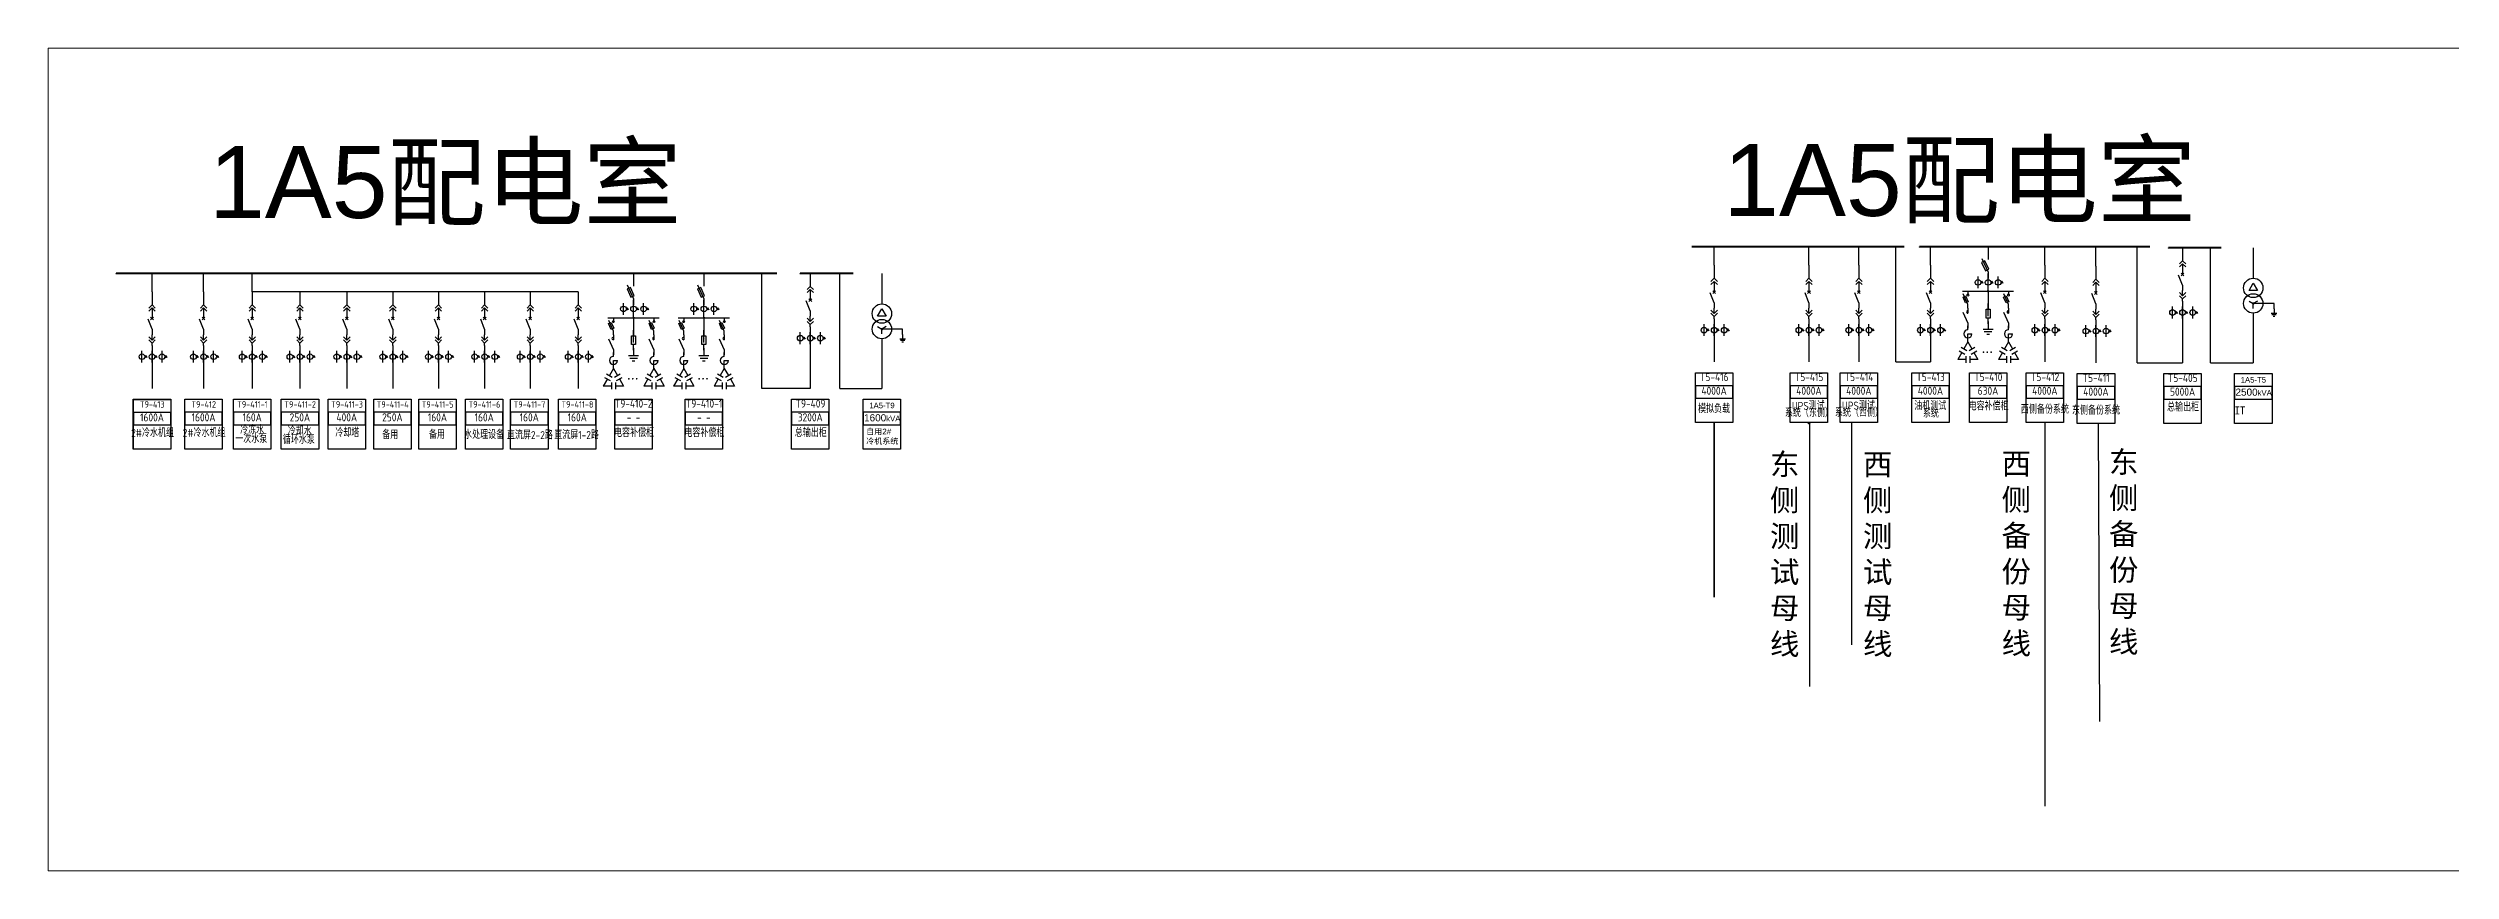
# Model space of a CAD drawing. Header units: millimetres. Extents: x -3460 to -460, y 6070 to 9130.
# Drawn here: x -2620 to -2285.5, y 7990 to 8104.5 of the extents above; entities that cross this region are included whole.
import ezdxf
from ezdxf.enums import TextEntityAlignment as Align

# ---------------------------------------------------------------- set-up
doc = ezdxf.new("R2010")
doc.units = ezdxf.units.MM
doc.header["$LTSCALE"] = 1000
doc.header["$MEASUREMENT"] = 0
doc.linetypes.add('CENTER', pattern=[2, 1.25, -0.25, 0.25, -0.25])
doc.linetypes.add('CONTINOUS', pattern=[0])
doc.styles.add('HZSONG', font='gbenor.shx', dxfattribs={"height": 1200, "bigfont": 'gbcbig.shx'})
doc.styles.get("Standard").update_dxf_attribs({"font": 'arial.ttf'})

# ---------------------------------------------------------------- blocks, each defined once
blk = doc.blocks.new('DYDQAA05')
at = {"color": 0}
blk.add_lwpolyline([(0, 0), (0, -7)], dxfattribs=at)
blk = doc.blocks.new('DYDQAA03')
at = {"color": 0}
for points in [[(0, 0), (0, -1.5)], [(-2.1, -3.6), (0, -1.5)], [(-2.1, -5.6), (0, -3.5)], [(2.1, -3.6), (0, -1.5)], [(2.1, -5.6), (0, -3.5)], [(0, -3.5), (0, -7)]]:
    blk.add_lwpolyline(points, dxfattribs=at)
blk = doc.blocks.new('DYDQAA09')
at = {"color": 0}
blk.add_lwpolyline([(0, 0), (0, -3.5)], dxfattribs=at)
blk.add_lwpolyline([(0, 0), (0, -3.5)], dxfattribs=at)
blk.add_lwpolyline([(0, 0), (0, -3.5)], dxfattribs=at)
blk.add_lwpolyline([(0, 0), (0, -3.5)], dxfattribs=at)
blk.add_lwpolyline([(0, 0), (0, -3.5)], dxfattribs=at)
blk.add_lwpolyline([(0, 0), (0, -3.5)], dxfattribs=at)
blk.add_lwpolyline([(0, 0), (0, -3.5)], dxfattribs=at)
blk.add_lwpolyline([(0, 0), (0, -3.5)], dxfattribs=at)
blk.add_lwpolyline([(0, 0), (0, -3.5)], dxfattribs=at)
blk = doc.blocks.new('DYDQ0201')
at = {"color": 0}
for points in [[(0.9, -0.9), (-0.9, 0.9)], [(-0.9, -0.9), (0.9, 0.9)], [(0, -7), (-2.6, -0.4)]]:
    blk.add_lwpolyline(points, dxfattribs=at)
blk = doc.blocks.new('DYDQAA04')
at = {"color": 0}
for points in [[(0, -3.5), (0, 0)], [(-2.1, -1.4), (0, -3.5)], [(-2.1, -3.4), (0, -5.5)], [(2.1, -1.4), (0, -3.5)], [(2.1, -3.4), (0, -5.5)], [(0, -7), (0, -5.5)]]:
    blk.add_lwpolyline(points, dxfattribs=at)
blk = doc.blocks.new('$element$00000530')
for points in [[(-0.29, -0.34), (-0.14, -0.27), (0.02, -0.62), (-0.14, -0.69), (-0.29, -0.34)], [(0, -1), (0, -0.78), (-0.28, -0.15)], [(-0.05, -0.18), (0.05, -0.18)], [(0, 0), (0, -0.18)]]:
    blk.add_lwpolyline(points)
blk.add_circle((0, -0.23), 0.05)
at = {"flags": 9}
blk.add_attdef('S', (0, 0), '', height=0.00000667, dxfattribs=at)
blk = doc.blocks.new('M_M4')
blk.add_line((-0.25, -0.2), (0, -0.75))
for points in [[(0, 0), (0, -0.25)], [(0, -0.75), (0, -1)]]:
    blk.add_lwpolyline(points)
blk.add_arc((-0.01, -0.19), 0.0589, 81.8699, 278.1301)
at = {"width": 0.8, "flags": 9}
blk.add_attdef('S', (0.25, -0.5), '', height=0.2, dxfattribs=at)
blk = doc.blocks.new('M_M23')
for p, q in [((0, -0.5), (-0.25, -0.5)), ((0, -0.25), (0, -0.5))]:
    blk.add_line(p, q)
for points in [[(0, 0), (0, -0.25)], [(0, -0.75), (0, -1)]]:
    blk.add_lwpolyline(points)
blk.add_arc((0, -0.5), 0.25, 270, 180)
at = {"width": 0.8, "flags": 9}
blk.add_attdef('S', (0.25, -0.5), '', height=0.2, dxfattribs=at)
blk = doc.blocks.new('M_M44IVD')
for points in [[(0, 0), (-0.2, -0.35)], [(0, 0), (0.2, -0.35)], [(-0.3, -0.52), (-0.5, -0.87)], [(-0.1, -0.87), (-0.5, -0.87)], [(-0.44, -0.44), (-0.16, -0.6)], [(-0.34, -0.26), (-0.06, -0.43)], [(-0.1, -0.7), (-0.1, -1.03)], [(0.06, -0.43), (0.34, -0.26)], [(0.1, -0.7), (0.1, -1.03)], [(0.5, -0.87), (0.1, -0.87)], [(0.16, -0.6), (0.44, -0.44)], [(0.3, -0.52), (0.5, -0.87)]]:
    blk.add_lwpolyline(points)
at = {"width": 0.8, "flags": 9}
blk.add_attdef('S', (0.25, -0.5), '', height=0.2, dxfattribs=at)
blk = doc.blocks.new('A$C03DD39B5')
for p, q in [((417, 475), (283, 392)), ((417, 422), (283, 339)), ((350, 333), (350, 467))]:
    blk.add_line(p, q)
blk.add_lwpolyline([(700, 167), (0, 167)])
blk.add_circle((350, 167), 167)
blk = doc.blocks.new('M_M17')
for p, q in [((-0.1, -0.72), (-0.1, -0.28)), ((-0.1, -0.28), (0.1, -0.28)), ((0.1, -0.72), (-0.1, -0.72)), ((0, -0.38), (0, -0.72)), ((0.1, -0.28), (0.1, -0.72))]:
    blk.add_line(p, q)
for points in [[(0, 0), (0, -0.28)], [(0, -0.72), (0, -1)]]:
    blk.add_lwpolyline(points)
for points in [[(-0.03, -0.57), (0.03, -0.57), (0, -0.37), (0.03, -0.57)], [(0.03, -0.57), (0, -0.37), (-0.03, -0.57), (0.03, -0.57)], [(0, -0.37), (-0.03, -0.57), (0.03, -0.57), (0, -0.37)]]:
    blk.add_solid(points)
at = {"width": 0.8, "flags": 9}
blk.add_attdef('S', (0.25, -0.5), '', height=0.2, dxfattribs=at)
blk = doc.blocks.new('M_M24')
for p, q in [((-0.25, -0.375), (0.25, -0.375)), ((-0.1875, -0.5), (0.1875, -0.5)), ((-0.0625, -0.625), (0.0625, -0.625))]:
    blk.add_line(p, q)
blk.add_lwpolyline([(0, 0), (0, -0.375)])
at = {"width": 0.8, "flags": 9}
blk.add_attdef('S', (0.25, -0.5), '', height=0.2, dxfattribs=at)

msp = doc.modelspace()

# ---------------------------------------------------------------- linework, layer by layer
for p, q in [((-2388.09, 8074.26, -3145.37), (-2388.09, 8076.84, -1762.08)), ((-2388.09, 8074.26, -3145.37), (-2388.09, 8076.84, -1762.08)), ((-2374.89, 8074.26, -427.25), (-2374.89, 8076.84, 956.03)), ((-2374.89, 8074.26, -427.25), (-2374.89, 8076.84, 956.03)), ((-2367.94, 8074.26, -3145.37), (-2367.94, 8076.84, -1762.08)), ((-2367.94, 8074.26, -3145.37), (-2367.94, 8076.84, -1762.08)), ((-2362.78, 8060.81, -1762.08), (-2362.78, 8076.84, -1762.08)), ((-2357.98, 8074.26, -4781.15), (-2357.98, 8076.84, -3397.87)), ((-2357.98, 8074.26, -4781.15), (-2357.98, 8076.84, -3397.87)), ((-2342.05, 8074.26, -4781.15), (-2342.05, 8076.84, -3397.87)), ((-2342.05, 8074.26, -4781.15), (-2342.05, 8076.84, -3397.87)), ((-2334.95, 8074.13, -3397.82), (-2334.95, 8076.71, -2014.54)), ((-2334.95, 8074.13, -3397.82), (-2334.95, 8076.71, -2014.54)), ((-2329.19, 8060.68, -1196.64), (-2329.19, 8076.71, -1196.64)), ((-2318.99, 8060.68, -5183.26), (-2318.99, 8076.71, -3397.87)), ((-2605.53, 8070.56, -252.4), (-2605.53, 8073.14, 1130.88)), ((-2598.35, 8070.56, -817.84), (-2598.35, 8073.14, 565.44)), ((-2591.58, 8070.56, -817.79), (-2591.58, 8073.14, 565.49)), ((-2520.66, 8057.12, 1383.38), (-2520.66, 8073.14, 1383.38)), ((-2509.8, 8057.12, -402.01), (-2509.8, 8073.14, 1383.38)), ((-2503.94, 8073.14, 4208.93), (-2503.94, 8068.9, -402.01)), ((-2349.96, 8070.73, -3554.29), (-2349.96, 8071.06, -3554.29)), ((-2546.2, 8070.56, -817.84), (-2591.58, 8070.56, -817.84)), ((-2538.5, 8067.04, 409.07), (-2538.5, 8067.37, 409.07)), ((-2528.71, 8067.04, 409.07), (-2528.71, 8067.37, 409.07)), ((-2504.53, 8067.2, -402.01), (-2503.94, 8068.22, -402.01)), ((-2504.53, 8067.2, -402.01), (-2503.94, 8068.22, -402.01)), ((-2503.94, 8068.22, -402.01), (-2503.36, 8067.2, -402.01)), ((-2352.77, 8070.64, -3554.29), (-2352.77, 8070.24, -3554.29)), ((-2322.89, 8068.47, -1196.64), (-2322.89, 8066.83, -1196.64)), ((-2541.31, 8066.94, 409.07), (-2541.31, 8066.54, 409.07)), ((-2531.52, 8066.94, 409.07), (-2531.52, 8066.54, 409.07)), ((-2513.9, 8064.9, 1383.38), (-2513.9, 8063.26, 1383.38)), ((-2503.36, 8067.2, -402.01), (-2504.53, 8067.2, -402.01)), ((-2504.53, 8065.72, -402.01), (-2503.94, 8065.38, -402.01)), ((-2503.95, 8065.48, -402.01), (-2504.04, 8065.39, -402.01)), ((-2503.91, 8065.47, -402.01), (-2504.04, 8065.34, -402.01)), ((-2503.89, 8065.47, -402.01), (-2504.03, 8065.33, -402.01)), ((-2503.98, 8065.47, -402.01), (-2504.03, 8065.42, -402.01)), ((-2503.87, 8065.45, -402.01), (-2504.01, 8065.3, -402.01)), ((-2503.86, 8065.43, -402.01), (-2503.99, 8065.29, -402.01)), ((-2503.84, 8065.4, -402.01), (-2503.96, 8065.28, -402.01)), ((-2503.36, 8065.72, -402.01), (-2503.94, 8065.38, -402.01)), ((-2501.05, 8065.38, -402.01), (-2503.94, 8065.38, -402.01)), ((-2503.94, 8064.7, -402.01), (-2503.94, 8065.38, -402.01)), ((-2503.84, 8065.37, -402.01), (-2503.94, 8065.28, -402.01)), ((-2503.94, 8064.02, -402.01), (-2503.94, 8057.12, -402.01)), ((-2501.46, 8064.02, -402.01), (-2500.65, 8064.02, -402.01)), ((-2388.09, 8066.02, -944.19), (-2388.09, 8064.38, -944.19)), ((-2388.09, 8064.38, -944.19), (-2388.09, 8060.81, -944.19)), ((-2374.89, 8066.02, 1773.92), (-2374.89, 8064.38, 1773.92)), ((-2374.89, 8064.38, 1773.92), (-2374.89, 8060.81, 1773.92)), ((-2367.94, 8066.02, -944.19), (-2367.94, 8064.38, -944.19)), ((-2367.94, 8064.38, -944.19), (-2367.94, 8060.81, -944.19)), ((-2357.98, 8066.02, -2579.98), (-2357.98, 8064.38, -2579.98)), ((-2357.98, 8064.38, -2579.98), (-2357.98, 8060.81, -2579.98)), ((-2342.05, 8066.02, -2579.98), (-2342.05, 8064.38, -2579.98)), ((-2342.05, 8064.38, -2579.98), (-2342.05, 8060.81, -2579.98)), ((-2334.95, 8065.89, -1196.64), (-2334.95, 8064.25, -1196.64)), ((-2334.95, 8064.25, -1196.64), (-2334.95, 8060.68, -1196.64)), ((-2322.89, 8066.83, -1196.64), (-2322.89, 8060.68, -1196.64)), ((-2605.53, 8062.32, 1948.82), (-2605.53, 8060.68, 1948.82)), ((-2605.53, 8060.68, 1948.82), (-2605.53, 8057.12, 1948.82)), ((-2598.35, 8062.32, 1383.38), (-2598.35, 8060.68, 1383.38)), ((-2598.35, 8060.68, 1383.38), (-2598.35, 8057.12, 1383.38)), ((-2591.58, 8062.32, 1383.38), (-2591.58, 8060.68, 1383.38)), ((-2591.58, 8060.68, 1383.38), (-2591.58, 8057.12, 1383.38)), ((-2584.94, 8062.32, 1383.38), (-2584.94, 8060.68, 1383.38)), ((-2584.94, 8060.68, 1383.38), (-2584.94, 8057.12, 1383.38)), ((-2578.41, 8062.32, 1383.38), (-2578.41, 8060.68, 1383.38)), ((-2578.41, 8060.68, 1383.38), (-2578.41, 8057.12, 1383.38)), ((-2572.01, 8062.32, 1383.38), (-2572.01, 8060.68, 1383.38)), ((-2572.01, 8060.68, 1383.38), (-2572.01, 8057.12, 1383.38)), ((-2565.66, 8062.32, 1383.38), (-2565.66, 8060.68, 1383.38)), ((-2565.66, 8060.68, 1383.38), (-2565.66, 8057.12, 1383.38)), ((-2559.23, 8062.32, 1383.38), (-2559.23, 8060.68, 1383.38)), ((-2559.23, 8060.68, 1383.38), (-2559.23, 8057.12, 1383.38)), ((-2552.88, 8062.32, 1383.38), (-2552.88, 8060.68, 1383.38)), ((-2552.88, 8060.68, 1383.38), (-2552.88, 8057.12, 1383.38)), ((-2546.2, 8062.32, 1383.38), (-2546.2, 8060.68, 1383.38)), ((-2546.2, 8060.68, 1383.38), (-2546.2, 8057.12, 1383.38)), ((-2513.9, 8063.26, 1383.38), (-2513.9, 8057.12, 1383.38)), ((-2501.36, 8063.82, -402.01), (-2500.75, 8063.82, -402.01)), ((-2501.16, 8063.62, -402.01), (-2500.95, 8063.62, -402.01)), ((-2362.78, 8060.81, -1762.08), (-2357.98, 8060.81, -2579.98)), ((-2329.19, 8060.68, -1196.64), (-2322.89, 8060.68, -1196.64)), ((-2513.9, 8057.12, 1383.38), (-2520.66, 8057.12, 1383.38)), ((-2509.8, 8057.12, -402.01), (-2503.94, 8057.12, -402.01))]:
    msp.add_line(p, q)
at = {"linetype": 'Continuous'}
for p, q in [((-2350.84, 8075.22, -3554.29), (-2349.96, 8073.29, -3554.29)), ((-2539.38, 8071.53, 409.07), (-2538.5, 8069.6, 409.07)), ((-2529.59, 8071.53, 409.07), (-2528.71, 8069.6, 409.07)), ((-2349.96, 8072.85, -3554.29), (-2349.96, 8073.14, -3554.29)), ((-2349.96, 8072.38, -3554.29), (-2349.96, 8073.02, -3554.29)), ((-2538.5, 8069.15, 409.07), (-2538.5, 8069.44, 409.07)), ((-2538.5, 8068.68, 409.07), (-2538.5, 8069.33, 409.07)), ((-2528.71, 8069.15, 409.07), (-2528.71, 8069.44, 409.07)), ((-2528.71, 8068.68, 409.07), (-2528.71, 8069.33, 409.07)), ((-2353.51, 8070.64, -3554.29), (-2346.4, 8070.64, -3554.29)), ((-2349.96, 8070.64, -3554.29), (-2349.96, 8068.17, -3554.29)), ((-2542.06, 8066.94, 409.07), (-2534.95, 8066.94, 409.07)), ((-2538.5, 8066.94, 409.07), (-2538.5, 8064.48, 409.07)), ((-2532.27, 8066.94, 409.07), (-2525.16, 8066.94, 409.07)), ((-2528.71, 8066.94, 409.07), (-2528.71, 8064.48, 409.07))]:
    msp.add_line(p, q, dxfattribs=at)
at = {"color": 1}
for p, q in [((-2313.05, 8076.71, -2877.79), (-2313.05, 8072.46, -5183.26)), ((-2313.63, 8070.77, -5183.26), (-2313.05, 8071.79, -5183.26)), ((-2313.63, 8070.77, -5183.26), (-2313.05, 8071.79, -5183.26)), ((-2312.46, 8070.77, -5183.26), (-2313.63, 8070.77, -5183.26)), ((-2313.05, 8071.79, -5183.26), (-2312.46, 8070.77, -5183.26)), ((-2313.63, 8069.28, -5183.26), (-2313.05, 8068.95, -5183.26)), ((-2313.06, 8069.05, -5183.26), (-2313.15, 8068.96, -5183.26)), ((-2313.01, 8069.04, -5183.26), (-2313.14, 8068.91, -5183.26)), ((-2313.09, 8069.04, -5183.26), (-2313.14, 8068.99, -5183.26)), ((-2313, 8069.03, -5183.26), (-2313.14, 8068.9, -5183.26)), ((-2312.97, 8069.01, -5183.26), (-2313.11, 8068.87, -5183.26)), ((-2312.96, 8069, -5183.26), (-2313.1, 8068.86, -5183.26)), ((-2312.95, 8068.97, -5183.26), (-2313.07, 8068.85, -5183.26)), ((-2312.46, 8069.28, -5183.26), (-2313.05, 8068.95, -5183.26)), ((-2313.05, 8068.27, -5183.26), (-2313.05, 8068.95, -5183.26)), ((-2310.16, 8068.95, -5183.26), (-2313.05, 8068.95, -5183.26)), ((-2313.05, 8067.59, -5183.26), (-2313.05, 8060.68, -5183.26)), ((-2312.95, 8068.94, -5183.26), (-2313.04, 8068.84, -5183.26)), ((-2310.57, 8067.59, -5183.26), (-2309.75, 8067.59, -5183.26)), ((-2310.46, 8067.39, -5183.26), (-2309.86, 8067.39, -5183.26)), ((-2310.26, 8067.19, -5183.26), (-2310.06, 8067.19, -5183.26)), ((-2318.99, 8060.68, -5183.26), (-2313.05, 8060.68, -5183.26))]:
    msp.add_line(p, q, dxfattribs=at)
at = {"color": 1, "linetype": 'CENTER', "ltscale": 0.5}
msp.add_line((-2310.16, 8068.2, -5183.26), (-2310.16, 8068.95, -5183.26), dxfattribs=at)
at = {"linetype": 'CENTER', "ltscale": 0.5}
msp.add_line((-2501.05, 8064.63, -402.01), (-2501.05, 8065.38, -402.01), dxfattribs=at)
at = {"color": 4, "lineweight": 35}
msp.add_line((-2388.09, 8052.37, -1762.13), (-2388.09, 8028.09, -1762.13), dxfattribs=at)
at = {"color": 6, "lineweight": 30}
msp.add_line((-2374.82, 8052.34, -3145.37), (-2374.82, 8015.67, -3145.37), dxfattribs=at)
at = {"color": 1, "lineweight": 30}
msp.add_line((-2368.98, 8052.37, -3145.37), (-2368.98, 8021.45, -3145.37), dxfattribs=at)
at = {"color": 5, "lineweight": 30}
msp.add_line((-2342.04, 8052.34, -3145.37), (-2342.08, 7999.01, -12075.91), dxfattribs=at)
at = {"color": 3, "lineweight": 30}
msp.add_line((-2334.62, 8052.24, -3145.37), (-2334.47, 8010.79, -13604.84), dxfattribs=at)
at = {"color": 1, "lineweight": 13, "ltscale": 0.001071}
msp.add_lwpolyline([(-2620, 8104.48), (-2118.71, 8104.48), (-2118.71, 7990), (-2620, 7990)], close=True, dxfattribs=at)
at = {"color": 1, "lineweight": 40, "ltscale": 100}
for points, elevation in [([(-2361.63, 8076.84), (-2391.19, 8076.84)], -1762.08), ([(-2327.43, 8076.84), (-2359.5, 8076.84), (-2359.5, 8076.84)], -1196.64), ([(-2317.5, 8076.71), (-2324.87, 8076.71), (-2324.87, 8076.71)], -3397.87), ([(-2518.55, 8073.14), (-2610.5, 8073.14), (-2610.5, 8073.14)], 565.49), ([(-2507.93, 8073.14), (-2515.29, 8073.14), (-2515.29, 8073.14)], 409.07)]:
    msp.add_lwpolyline(points, dxfattribs=dict(at, elevation=elevation))
at = {"linetype": 'Continuous'}
for points, elevation in [([(-2350.34, 8073.5), (-2349.86, 8073.72), (-2350.39, 8074.88), (-2350.87, 8074.67)], -3554.29), ([(-2538.88, 8069.81), (-2538.41, 8070.02), (-2538.94, 8071.19), (-2539.41, 8070.97)], 409.07), ([(-2529.1, 8069.81), (-2528.62, 8070.02), (-2529.15, 8071.19), (-2529.62, 8070.97)], 409.07)]:
    msp.add_lwpolyline(points, close=True, dxfattribs=dict(at, elevation=elevation))
for points, elevation in [([(-2349.96, 8076.84), (-2349.96, 8075.05)], -3554.29), ([(-2349.96, 8075.92), (-2349.96, 8075.05)], -3554.29), ([(-2538.5, 8073.14), (-2538.5, 8071.35)], 409.07), ([(-2538.5, 8072.23), (-2538.5, 8071.35)], 409.07), ([(-2528.71, 8073.14), (-2528.71, 8071.35)], 409.07), ([(-2528.71, 8072.23), (-2528.71, 8071.35)], 409.07), ([(-2349.96, 8073.29), (-2349.96, 8072.42)], -3554.29), ([(-2538.5, 8069.6), (-2538.5, 8068.72)], 409.07), ([(-2528.71, 8069.6), (-2528.71, 8068.72)], 409.07)]:
    msp.add_lwpolyline(points, dxfattribs=dict(at, elevation=elevation))
at = {"color": 1, "elevation": -5183.26}
msp.add_lwpolyline([(-2310.16, 8068.2), (-2310.16, 8067.59)], dxfattribs=at)
at = {"elevation": -402.01}
msp.add_lwpolyline([(-2501.05, 8064.63), (-2501.05, 8064.02)], dxfattribs=at)
at = {"lineweight": -2, "ltscale": 100, "const_width": 0.117}
for points, elevation in [([(-2350.67, 8062.17, 1), (-2350.55, 8062.17, 1)], -3840.57), ([(-2350.13, 8062.17, 1), (-2350.01, 8062.17, 1)], -3840.57), ([(-2349.58, 8062.17, 1), (-2349.46, 8062.17, 1)], -3840.57), ([(-2539.21, 8058.47, 1), (-2539.09, 8058.47, 1)], 122.79), ([(-2538.67, 8058.47, 1), (-2538.56, 8058.47, 1)], 122.79), ([(-2538.12, 8058.47, 1), (-2538.01, 8058.47, 1)], 122.79), ([(-2529.42, 8058.47, 1), (-2529.31, 8058.47, 1)], 122.79), ([(-2528.89, 8058.47, 1), (-2528.77, 8058.47, 1)], 122.79), ([(-2528.34, 8058.47, 1), (-2528.22, 8058.47, 1)], 122.79)]:
    msp.add_lwpolyline(points, format="xyb", close=True, dxfattribs=dict(at, elevation=elevation))
for points, elevation in [([(-2390.7, 8059.32), (-2385.49, 8059.32), (-2385.49, 8052.37), (-2390.7, 8052.37)], -1762.13), ([(-2390.7, 8055.77), (-2385.49, 8055.77), (-2385.49, 8057.51), (-2390.7, 8057.51)], -1762.13), ([(-2360.59, 8059.32), (-2355.38, 8059.32), (-2355.38, 8052.37), (-2360.59, 8052.37)], -3397.92), ([(-2360.59, 8055.77), (-2355.38, 8055.77), (-2355.38, 8057.51), (-2360.59, 8057.51)], -3397.92), ([(-2352.56, 8059.32), (-2347.35, 8059.32), (-2347.35, 8052.37), (-2352.56, 8052.37)], -3397.92), ([(-2352.56, 8055.77), (-2347.35, 8055.77), (-2347.35, 8057.51), (-2352.56, 8057.51)], -3397.92), ([(-2325.49, 8059.2), (-2320.28, 8059.2), (-2320.28, 8052.24), (-2325.49, 8052.24)], -2014.59), ([(-2325.49, 8055.64), (-2320.28, 8055.64), (-2320.28, 8057.38), (-2325.49, 8057.38)], -2014.59), ([(-2315.65, 8059.2), (-2310.44, 8059.2), (-2310.44, 8052.24), (-2315.65, 8052.24)], -1695.22), ([(-2315.65, 8055.64), (-2310.44, 8055.64), (-2310.44, 8057.38), (-2315.65, 8057.38)], -1695.22), ([(-2608.14, 8055.63), (-2602.93, 8055.63), (-2602.93, 8048.67), (-2608.14, 8048.67)], 1130.88), ([(-2608.13, 8055.61), (-2602.92, 8055.61), (-2602.92, 8048.66), (-2608.13, 8048.66)], 565.34), ([(-2600.96, 8055.63), (-2595.75, 8055.63), (-2595.75, 8048.67), (-2600.96, 8048.67)], 565.44), ([(-2594.18, 8055.63), (-2588.97, 8055.63), (-2588.97, 8048.67), (-2594.18, 8048.67)], 565.44), ([(-2587.54, 8055.63), (-2582.33, 8055.63), (-2582.33, 8048.67), (-2587.54, 8048.67)], 565.44), ([(-2581.01, 8055.63), (-2575.81, 8055.63), (-2575.81, 8048.67), (-2581.01, 8048.67)], 565.44), ([(-2574.66, 8055.63), (-2569.46, 8055.63), (-2569.46, 8048.67), (-2574.66, 8048.67)], 565.44), ([(-2568.4, 8055.63), (-2563.19, 8055.63), (-2563.19, 8048.67), (-2568.4, 8048.67)], 565.44), ([(-2561.89, 8055.63), (-2556.68, 8055.63), (-2556.68, 8048.67), (-2561.89, 8048.67)], 565.44), ([(-2555.62, 8055.63), (-2550.41, 8055.63), (-2550.41, 8048.67), (-2555.62, 8048.67)], 565.44), ([(-2548.94, 8055.63), (-2543.73, 8055.63), (-2543.73, 8048.67), (-2548.94, 8048.67)], 565.44), ([(-2541.11, 8055.63), (-2535.9, 8055.63), (-2535.9, 8048.67), (-2541.11, 8048.67)], 565.44), ([(-2531.32, 8055.63), (-2526.11, 8055.63), (-2526.11, 8048.67), (-2531.32, 8048.67)], 565.44), ([(-2516.5, 8055.63), (-2511.3, 8055.63), (-2511.3, 8048.67), (-2516.5, 8048.67)], 565.44), ([(-2506.55, 8055.63), (-2501.34, 8055.63), (-2501.34, 8048.67), (-2506.55, 8048.67)], 1137.69), ([(-2608.13, 8052.06), (-2602.92, 8052.06), (-2602.92, 8053.8), (-2608.13, 8053.8)], 565.34), ([(-2600.96, 8052.08), (-2595.75, 8052.08), (-2595.75, 8053.81), (-2600.96, 8053.81)], 565.44), ([(-2594.18, 8052.08), (-2588.97, 8052.08), (-2588.97, 8053.81), (-2594.18, 8053.81)], 565.44), ([(-2587.54, 8052.08), (-2582.33, 8052.08), (-2582.33, 8053.81), (-2587.54, 8053.81)], 565.44), ([(-2581.01, 8052.08), (-2575.81, 8052.08), (-2575.81, 8053.81), (-2581.01, 8053.81)], 565.44), ([(-2574.66, 8052.08), (-2569.46, 8052.08), (-2569.46, 8053.81), (-2574.66, 8053.81)], 565.44), ([(-2568.4, 8052.08), (-2563.19, 8052.08), (-2563.19, 8053.81), (-2568.4, 8053.81)], 565.44), ([(-2561.89, 8052.08), (-2556.68, 8052.08), (-2556.68, 8053.81), (-2561.89, 8053.81)], 565.44), ([(-2555.62, 8052.08), (-2550.41, 8052.08), (-2550.41, 8053.81), (-2555.62, 8053.81)], 565.44), ([(-2548.94, 8052.08), (-2543.73, 8052.08), (-2543.73, 8053.81), (-2548.94, 8053.81)], 565.44), ([(-2541.11, 8052.08), (-2535.9, 8052.08), (-2535.9, 8053.81), (-2541.11, 8053.81)], 565.44), ([(-2531.32, 8052.08), (-2526.11, 8052.08), (-2526.11, 8053.81), (-2531.32, 8053.81)], 565.44), ([(-2516.5, 8052.08), (-2511.3, 8052.08), (-2511.3, 8053.81), (-2516.5, 8053.81)], 565.44), ([(-2506.55, 8052.08), (-2501.34, 8052.08), (-2501.34, 8053.81), (-2506.55, 8053.81)], 1137.69)]:
    msp.add_lwpolyline(points, close=True, dxfattribs=dict(elevation=elevation))
at = {"color": 1}
for points, elevation in [([(-2377.5, 8059.32), (-2372.29, 8059.32), (-2372.29, 8052.37), (-2377.5, 8052.37)], 955.98), ([(-2377.5, 8055.77), (-2372.29, 8055.77), (-2372.29, 8057.51), (-2377.5, 8057.51)], 955.98), ([(-2370.55, 8059.32), (-2365.34, 8059.32), (-2365.34, 8052.37), (-2370.55, 8052.37)], -1762.13), ([(-2370.55, 8055.77), (-2365.34, 8055.77), (-2365.34, 8057.51), (-2370.55, 8057.51)], -1762.13), ([(-2344.65, 8059.32), (-2339.44, 8059.32), (-2339.44, 8052.37), (-2344.65, 8052.37)], -3397.92), ([(-2344.65, 8055.77), (-2339.44, 8055.77), (-2339.44, 8057.51), (-2344.65, 8057.51)], -3397.92), ([(-2337.55, 8059.2), (-2332.34, 8059.2), (-2332.34, 8052.24), (-2337.55, 8052.24)], -2014.59), ([(-2337.55, 8055.64), (-2332.34, 8055.64), (-2332.34, 8057.38), (-2337.55, 8057.38)], -2014.59)]:
    msp.add_lwpolyline(points, close=True, dxfattribs=dict(at, elevation=elevation))
for centre, radius in [((-2349.96, 8070.64, -3554.29), 0.0936), ((-2538.5, 8066.94, 409.07), 0.0936), ((-2528.71, 8066.94, 409.07), 0.0936), ((-2503.94, 8065.38, -402.01), 0.101)]:
    msp.add_circle(centre, radius)
at = {"color": 1, "linetype": 'CONTINOUS'}
for centre in [(-2313.05, 8071.11, -5183.26), (-2313.05, 8068.95, -5183.26)]:
    msp.add_circle(centre, 1.35, dxfattribs=at)
at = {"linetype": 'CONTINOUS'}
for centre in [(-2503.94, 8067.54, -402.01), (-2503.94, 8065.38, -402.01)]:
    msp.add_circle(centre, 1.35, dxfattribs=at)
at = {"color": 1}
msp.add_circle((-2313.05, 8068.95, -5183.26), 0.101, dxfattribs=at)
at = {"color": 220, "lineweight": 40}
msp.add_circle((-2374.89, 8052.34, -3145.37), 0.0691, dxfattribs=at)

# ---------------------------------------------------------------- block references
for name, p, xscale, yscale, zscale in [('DYDQAA05', (-2388.09, 8074.26, -3145.41), 0.2128962921302706, 0.2128962921302706, 0.2128962921302706), ('DYDQAA05', (-2374.89, 8074.26, -427.3), 0.2128962921302706, 0.2128962921302706, 0.2128962921302706), ('DYDQAA05', (-2367.94, 8074.26, -3145.41), 0.2128962921302706, 0.2128962921302706, 0.2128962921302706), ('DYDQAA05', (-2357.98, 8074.26, -4781.2), 0.2128962921302706, 0.2128962921302706, 0.2128962921302706), ('DYDQAA05', (-2342.05, 8074.26, -4781.2), 0.2128962921302706, 0.2128962921302706, 0.2128962921302706), ('DYDQAA05', (-2334.95, 8074.13, -3397.87), 0.2128962921302706, 0.2128962921302706, 0.2128962921302706), ('DYDQAA03', (-2322.89, 8075.22, -3397.87), 0.2128962921302706, 0.2128962921302706, 0.2128962921302706), ('DYDQAA05', (-2322.89, 8076.71, -3397.87), 0.2128962921302706, 0.2128962921302706, 0.2128962921302706), ('DYDQAA03', (-2513.9, 8071.65, -817.84), 0.2128962921302706, 0.2128962921302706, 0.2128962921302706), ('DYDQAA05', (-2513.9, 8073.14, -817.84), 0.2128962921302706, 0.2128962921302706, 0.2128962921302706), ('DYDQ0201', (-2388.09, 8070.53, -3145.41), 0.2128962921302706, 0.2128962921302706, 0.2128962921302706), ('DYDQAA03', (-2388.09, 8072.77, -3145.41), 0.2128962921302706, 0.2128962921302706, 0.2128962921302706), ('DYDQAA09', (-2388.09, 8071.28, -3145.41), 0.2128962921302706, 0.2128962921302706, 0.2128962921302706), ('DYDQ0201', (-2374.89, 8070.53, -427.3), 0.2128962921302706, 0.2128962921302706, 0.2128962921302706), ('DYDQAA03', (-2374.89, 8072.77, -427.3), 0.2128962921302706, 0.2128962921302706, 0.2128962921302706), ('DYDQAA09', (-2374.89, 8071.28, -427.3), 0.2128962921302706, 0.2128962921302706, 0.2128962921302706), ('DYDQ0201', (-2367.94, 8070.53, -3145.41), 0.2128962921302706, 0.2128962921302706, 0.2128962921302706), ('DYDQAA03', (-2367.94, 8072.77, -3145.41), 0.2128962921302706, 0.2128962921302706, 0.2128962921302706), ('DYDQAA09', (-2367.94, 8071.28, -3145.41), 0.2128962921302706, 0.2128962921302706, 0.2128962921302706), ('DYDQ0201', (-2357.98, 8070.53, -4781.2), 0.2128962921302706, 0.2128962921302706, 0.2128962921302706), ('DYDQAA03', (-2357.98, 8072.77, -4781.2), 0.2128962921302706, 0.2128962921302706, 0.2128962921302706), ('DYDQAA09', (-2357.98, 8071.28, -4781.2), 0.2128962921302706, 0.2128962921302706, 0.2128962921302706), ('DYDQ0201', (-2342.05, 8070.53, -4781.2), 0.2128962921302706, 0.2128962921302706, 0.2128962921302706), ('DYDQAA03', (-2342.05, 8072.77, -4781.2), 0.2128962921302706, 0.2128962921302706, 0.2128962921302706), ('DYDQAA09', (-2342.05, 8071.28, -4781.2), 0.2128962921302706, 0.2128962921302706, 0.2128962921302706), ('DYDQAA03', (-2334.95, 8072.64, -3397.87), 0.2128962921302706, 0.2128962921302706, 0.2128962921302706), ('DYDQAA09', (-2334.95, 8071.15, -3397.87), 0.2128962921302706, 0.2128962921302706, 0.2128962921302706), ('DYDQ0201', (-2322.89, 8072.98, -3397.87), 0.2128962921302706, 0.2128962921302706, 0.2128962921302706), ('DYDQAA04', (-2322.89, 8070.75, -3397.87), 0.2128962921302706, 0.2128962921302706, 0.2128962921302706), ('DYDQAA09', (-2322.89, 8073.73, -3397.87), 0.2128962921302706, 0.2128962921302706, 0.2128962921302706), ('DYDQAA09', (-2322.89, 8071.49, -3397.87), 0.2128962921302706, 0.2128962921302706, 0.2128962921302706), ('DYDQAA03', (-2605.53, 8069.07, -252.4), 0.2128962921302706, 0.2128962921302706, 0.2128962921302706), ('DYDQAA05', (-2605.53, 8070.56, -252.4), 0.2128962921302706, 0.2128962921302706, 0.2128962921302706), ('DYDQAA09', (-2605.53, 8067.58, -252.4), 0.2128962921302706, 0.2128962921302706, 0.2128962921302706), ('DYDQAA03', (-2598.35, 8069.07, -817.84), 0.2128962921302706, 0.2128962921302706, 0.2128962921302706), ('DYDQAA05', (-2598.35, 8070.56, -817.84), 0.2128962921302706, 0.2128962921302706, 0.2128962921302706), ('DYDQAA09', (-2598.35, 8067.58, -817.84), 0.2128962921302706, 0.2128962921302706, 0.2128962921302706), ('DYDQAA03', (-2591.58, 8069.07, -817.84), 0.2128962921302706, 0.2128962921302706, 0.2128962921302706), ('DYDQAA05', (-2591.58, 8070.56, -817.84), 0.2128962921302706, 0.2128962921302706, 0.2128962921302706), ('DYDQAA09', (-2591.58, 8067.58, -817.84), 0.2128962921302706, 0.2128962921302706, 0.2128962921302706), ('DYDQAA03', (-2584.94, 8069.07, -817.84), 0.2128962921302706, 0.2128962921302706, 0.2128962921302706), ('DYDQAA05', (-2584.94, 8070.56, -817.84), 0.2128962921302706, 0.2128962921302706, 0.2128962921302706), ('DYDQAA09', (-2584.94, 8067.58, -817.84), 0.2128962921302706, 0.2128962921302706, 0.2128962921302706), ('DYDQAA03', (-2578.41, 8069.07, -817.84), 0.2128962921302706, 0.2128962921302706, 0.2128962921302706), ('DYDQAA05', (-2578.41, 8070.56, -817.84), 0.2128962921302706, 0.2128962921302706, 0.2128962921302706), ('DYDQAA09', (-2578.41, 8067.58, -817.84), 0.2128962921302706, 0.2128962921302706, 0.2128962921302706), ('DYDQAA03', (-2572.01, 8069.07, -817.84), 0.2128962921302706, 0.2128962921302706, 0.2128962921302706), ('DYDQAA05', (-2572.01, 8070.56, -817.84), 0.2128962921302706, 0.2128962921302706, 0.2128962921302706), ('DYDQAA09', (-2572.01, 8067.58, -817.84), 0.2128962921302706, 0.2128962921302706, 0.2128962921302706), ('DYDQAA03', (-2565.66, 8069.07, -817.84), 0.2128962921302706, 0.2128962921302706, 0.2128962921302706), ('DYDQAA05', (-2565.66, 8070.56, -817.84), 0.2128962921302706, 0.2128962921302706, 0.2128962921302706), ('DYDQAA09', (-2565.66, 8067.58, -817.84), 0.2128962921302706, 0.2128962921302706, 0.2128962921302706), ('DYDQAA03', (-2559.23, 8069.07, -817.84), 0.2128962921302706, 0.2128962921302706, 0.2128962921302706), ('DYDQAA05', (-2559.23, 8070.56, -817.84), 0.2128962921302706, 0.2128962921302706, 0.2128962921302706), ('DYDQAA09', (-2559.23, 8067.58, -817.84), 0.2128962921302706, 0.2128962921302706, 0.2128962921302706), ('DYDQAA03', (-2552.88, 8069.07, -817.84), 0.2128962921302706, 0.2128962921302706, 0.2128962921302706), ('DYDQAA05', (-2552.88, 8070.56, -817.84), 0.2128962921302706, 0.2128962921302706, 0.2128962921302706), ('DYDQAA09', (-2552.88, 8067.58, -817.84), 0.2128962921302706, 0.2128962921302706, 0.2128962921302706), ('DYDQAA03', (-2546.2, 8069.07, -817.84), 0.2128962921302706, 0.2128962921302706, 0.2128962921302706), ('DYDQAA05', (-2546.2, 8070.56, -817.84), 0.2128962921302706, 0.2128962921302706, 0.2128962921302706), ('DYDQAA09', (-2546.2, 8067.58, -817.84), 0.2128962921302706, 0.2128962921302706, 0.2128962921302706), ('DYDQ0201', (-2513.9, 8069.41, -817.84), 0.2128962921302706, 0.2128962921302706, 0.2128962921302706), ('DYDQAA09', (-2513.9, 8070.16, -817.84), 0.2128962921302706, 0.2128962921302706, 0.2128962921302706), ('DYDQAA09', (-2513.9, 8067.92, -817.84), 0.2128962921302706, 0.2128962921302706, 0.2128962921302706), ('DYDQAA04', (-2388.09, 8068.3, -3145.41), 0.2128962921302706, 0.2128962921302706, 0.2128962921302706), ('DYDQAA09', (-2388.09, 8069.04, -3145.41), 0.2128962921302706, 0.2128962921302706, 0.2128962921302706), ('DYDQAA04', (-2374.89, 8068.3, -427.3), 0.2128962921302706, 0.2128962921302706, 0.2128962921302706), ('DYDQAA09', (-2374.89, 8069.04, -427.3), 0.2128962921302706, 0.2128962921302706, 0.2128962921302706), ('DYDQAA04', (-2367.94, 8068.3, -3145.41), 0.2128962921302706, 0.2128962921302706, 0.2128962921302706), ('DYDQAA09', (-2367.94, 8069.04, -3145.41), 0.2128962921302706, 0.2128962921302706, 0.2128962921302706), ('DYDQAA04', (-2357.98, 8068.3, -4781.2), 0.2128962921302706, 0.2128962921302706, 0.2128962921302706), ('DYDQAA09', (-2357.98, 8069.04, -4781.2), 0.2128962921302706, 0.2128962921302706, 0.2128962921302706), ('M_M4', (-2352.77, 8068.3, -3554.29), 2.806660772809213, 2.806660772809213, 2.806660772809213), ('M_M4', (-2347.12, 8068.3, -3554.29), 2.806660772809213, 2.806660772809213, 2.806660772809213), ('DYDQAA04', (-2342.05, 8068.3, -4781.2), 0.2128962921302706, 0.2128962921302706, 0.2128962921302706), ('DYDQAA09', (-2342.05, 8069.04, -4781.2), 0.2128962921302706, 0.2128962921302706, 0.2128962921302706), ('DYDQ0201', (-2334.95, 8070.4, -3397.87), 0.2128962921302706, 0.2128962921302706, 0.2128962921302706), ('DYDQAA04', (-2334.95, 8068.17, -3397.87), 0.2128962921302706, 0.2128962921302706, 0.2128962921302706), ('DYDQAA09', (-2334.95, 8068.91, -3397.87), 0.2128962921302706, 0.2128962921302706, 0.2128962921302706), ('DYDQAA09', (-2322.89, 8069.26, -3397.87), 0.2128962921302706, 0.2128962921302706, 0.2128962921302706), ('DYDQ0201', (-2605.53, 8066.84, -252.4), 0.2128962921302706, 0.2128962921302706, 0.2128962921302706), ('DYDQAA04', (-2605.53, 8064.6, -252.4), 0.2128962921302706, 0.2128962921302706, 0.2128962921302706), ('DYDQAA09', (-2605.53, 8065.35, -252.4), 0.2128962921302706, 0.2128962921302706, 0.2128962921302706), ('DYDQ0201', (-2598.35, 8066.84, -817.84), 0.2128962921302706, 0.2128962921302706, 0.2128962921302706), ('DYDQAA04', (-2598.35, 8064.6, -817.84), 0.2128962921302706, 0.2128962921302706, 0.2128962921302706), ('DYDQAA09', (-2598.35, 8065.35, -817.84), 0.2128962921302706, 0.2128962921302706, 0.2128962921302706), ('DYDQ0201', (-2591.58, 8066.84, -817.84), 0.2128962921302706, 0.2128962921302706, 0.2128962921302706), ('DYDQAA04', (-2591.58, 8064.6, -817.84), 0.2128962921302706, 0.2128962921302706, 0.2128962921302706), ('DYDQAA09', (-2591.58, 8065.35, -817.84), 0.2128962921302706, 0.2128962921302706, 0.2128962921302706), ('DYDQ0201', (-2584.94, 8066.84, -817.84), 0.2128962921302706, 0.2128962921302706, 0.2128962921302706), ('DYDQAA04', (-2584.94, 8064.6, -817.84), 0.2128962921302706, 0.2128962921302706, 0.2128962921302706), ('DYDQAA09', (-2584.94, 8065.35, -817.84), 0.2128962921302706, 0.2128962921302706, 0.2128962921302706), ('DYDQ0201', (-2578.41, 8066.84, -817.84), 0.2128962921302706, 0.2128962921302706, 0.2128962921302706), ('DYDQAA04', (-2578.41, 8064.6, -817.84), 0.2128962921302706, 0.2128962921302706, 0.2128962921302706), ('DYDQAA09', (-2578.41, 8065.35, -817.84), 0.2128962921302706, 0.2128962921302706, 0.2128962921302706), ('DYDQ0201', (-2572.01, 8066.84, -817.84), 0.2128962921302706, 0.2128962921302706, 0.2128962921302706), ('DYDQAA04', (-2572.01, 8064.6, -817.84), 0.2128962921302706, 0.2128962921302706, 0.2128962921302706), ('DYDQAA09', (-2572.01, 8065.35, -817.84), 0.2128962921302706, 0.2128962921302706, 0.2128962921302706), ('DYDQ0201', (-2565.66, 8066.84, -817.84), 0.2128962921302706, 0.2128962921302706, 0.2128962921302706), ('DYDQAA04', (-2565.66, 8064.6, -817.84), 0.2128962921302706, 0.2128962921302706, 0.2128962921302706), ('DYDQAA09', (-2565.66, 8065.35, -817.84), 0.2128962921302706, 0.2128962921302706, 0.2128962921302706), ('DYDQ0201', (-2559.23, 8066.84, -817.84), 0.2128962921302706, 0.2128962921302706, 0.2128962921302706), ('DYDQAA04', (-2559.23, 8064.6, -817.84), 0.2128962921302706, 0.2128962921302706, 0.2128962921302706), ('DYDQAA09', (-2559.23, 8065.35, -817.84), 0.2128962921302706, 0.2128962921302706, 0.2128962921302706), ('DYDQ0201', (-2552.88, 8066.84, -817.84), 0.2128962921302706, 0.2128962921302706, 0.2128962921302706), ('DYDQAA04', (-2552.88, 8064.6, -817.84), 0.2128962921302706, 0.2128962921302706, 0.2128962921302706), ('DYDQAA09', (-2552.88, 8065.35, -817.84), 0.2128962921302706, 0.2128962921302706, 0.2128962921302706), ('DYDQ0201', (-2546.2, 8066.84, -817.84), 0.2128962921302706, 0.2128962921302706, 0.2128962921302706), ('DYDQAA04', (-2546.2, 8064.6, -817.84), 0.2128962921302706, 0.2128962921302706, 0.2128962921302706), ('DYDQAA09', (-2546.2, 8065.35, -817.84), 0.2128962921302706, 0.2128962921302706, 0.2128962921302706), ('M_M4', (-2541.31, 8064.6, 409.07), 2.806660772809213, 2.806660772809213, 2.806660772809213), ('M_M4', (-2535.66, 8064.6, 409.07), 2.806660772809213, 2.806660772809213, 2.806660772809213), ('M_M4', (-2531.52, 8064.6, 409.07), 2.806660772809213, 2.806660772809213, 2.806660772809213), ('M_M4', (-2525.87, 8064.6, 409.07), 2.806660772809213, 2.806660772809213, 2.806660772809213), ('DYDQAA04', (-2513.9, 8067.18, -817.84), 0.2128962921302706, 0.2128962921302706, 0.2128962921302706), ('DYDQAA09', (-2513.9, 8065.69, -817.84), 0.2128962921302706, 0.2128962921302706, 0.2128962921302706), ('DYDQAA09', (-2388.09, 8066.81, -3145.41), 0.2128962921302706, 0.2128962921302706, 0.2128962921302706), ('DYDQAA09', (-2374.89, 8066.81, -427.3), 0.2128962921302706, 0.2128962921302706, 0.2128962921302706), ('DYDQAA09', (-2367.94, 8066.81, -3145.41), 0.2128962921302706, 0.2128962921302706, 0.2128962921302706), ('DYDQAA09', (-2357.98, 8066.81, -4781.2), 0.2128962921302706, 0.2128962921302706, 0.2128962921302706), ('M_M23', (-2352.77, 8063.6, -3554.29), -2.24532861824737, -2.24532861824737, 2.245328618247297), ('M_M24', (-2349.96, 8066.43, -3554.29), 2.806660772809213, 2.806660772809213, 2.806660772809213), ('M_M23', (-2347.12, 8063.6, -3554.29), -2.24532861824737, -2.24532861824737, 2.245328618247297), ('DYDQAA09', (-2342.05, 8066.81, -4781.2), 0.2128962921302706, 0.2128962921302706, 0.2128962921302706), ('DYDQAA09', (-2334.95, 8066.68, -3397.87), 0.2128962921302706, 0.2128962921302706, 0.2128962921302706), ('DYDQAA09', (-2605.53, 8063.11, -252.4), 0.2128962921302706, 0.2128962921302706, 0.2128962921302706), ('DYDQAA09', (-2598.35, 8063.11, -817.84), 0.2128962921302706, 0.2128962921302706, 0.2128962921302706), ('DYDQAA09', (-2591.58, 8063.11, -817.84), 0.2128962921302706, 0.2128962921302706, 0.2128962921302706), ('DYDQAA09', (-2584.94, 8063.11, -817.84), 0.2128962921302706, 0.2128962921302706, 0.2128962921302706), ('DYDQAA09', (-2578.41, 8063.11, -817.84), 0.2128962921302706, 0.2128962921302706, 0.2128962921302706), ('DYDQAA09', (-2572.01, 8063.11, -817.84), 0.2128962921302706, 0.2128962921302706, 0.2128962921302706), ('DYDQAA09', (-2565.66, 8063.11, -817.84), 0.2128962921302706, 0.2128962921302706, 0.2128962921302706), ('DYDQAA09', (-2559.23, 8063.11, -817.84), 0.2128962921302706, 0.2128962921302706, 0.2128962921302706), ('DYDQAA09', (-2552.88, 8063.11, -817.84), 0.2128962921302706, 0.2128962921302706, 0.2128962921302706), ('DYDQAA09', (-2546.2, 8063.11, -817.84), 0.2128962921302706, 0.2128962921302706, 0.2128962921302706), ('M_M23', (-2541.31, 8059.9, 409.07), -2.24532861824737, -2.24532861824737, 2.245328618247297), ('M_M24', (-2538.5, 8062.74, 409.07), 2.806660772809213, 2.806660772809213, 2.806660772809213), ('M_M23', (-2535.66, 8059.9, 409.07), -2.24532861824737, -2.24532861824737, 2.245328618247297), ('M_M23', (-2531.52, 8059.9, 409.07), -2.24532861824737, -2.24532861824737, 2.245328618247297), ('M_M24', (-2528.71, 8062.74, 409.07), 2.806660772809213, 2.806660772809213, 2.806660772809213), ('M_M23', (-2525.87, 8059.9, 409.07), -2.24532861824737, -2.24532861824737, 2.245328618247297), ('M_M44IVD', (-2352.77, 8063.6, -3554.29), 2.806660772809213, 2.806660772809213, 2.806660772809213), ('M_M44IVD', (-2347.12, 8063.6, -3554.29), 2.806660772809213, 2.806660772809213, 2.806660772809213), ('M_M44IVD', (-2541.31, 8059.9, 409.07), 2.806660772809213, 2.806660772809213, 2.806660772809213), ('M_M44IVD', (-2535.66, 8059.9, 409.07), 2.806660772809213, 2.806660772809213, 2.806660772809213), ('M_M44IVD', (-2531.52, 8059.9, 409.07), 2.806660772809213, 2.806660772809213, 2.806660772809213), ('M_M44IVD', (-2525.87, 8059.9, 409.07), 2.806660772809213, 2.806660772809213, 2.806660772809213)]:
    msp.add_blockref(name, p, dxfattribs=dict(xscale=xscale, yscale=yscale, zscale=zscale))
at = {"linetype": 'Continuous', "xscale": 0.00233888397733859, "yscale": 0.00233888397733859, "zscale": 0.00233888397733859, "rotation": 270}
for p in [(-2351.75, 8072.7, -3554.29), (-2350.35, 8072.7, -3554.29), (-2348.95, 8072.7, -3554.29), (-2540.3, 8069, 409.07), (-2538.89, 8069, 409.07), (-2537.49, 8069, 409.07), (-2530.51, 8069, 409.07), (-2529.1, 8069, 409.07), (-2527.7, 8069, 409.07), (-2324.68, 8068.51, -1196.64), (-2323.28, 8068.51, -1196.64), (-2321.87, 8068.51, -1196.64), (-2515.69, 8064.94, 1383.38), (-2514.29, 8064.94, 1383.38), (-2512.89, 8064.94, 1383.38), (-2389.89, 8066.06, -944.19), (-2388.48, 8066.06, -944.19), (-2387.08, 8066.06, -944.19), (-2376.69, 8066.06, 1773.92), (-2375.28, 8066.06, 1773.92), (-2373.88, 8066.06, 1773.92), (-2369.74, 8066.06, -944.19), (-2368.33, 8066.06, -944.19), (-2366.93, 8066.06, -944.19), (-2359.78, 8066.06, -2579.98), (-2358.37, 8066.06, -2579.98), (-2356.97, 8066.06, -2579.98), (-2343.84, 8066.06, -2579.98), (-2342.44, 8066.06, -2579.98), (-2341.03, 8066.06, -2579.98), (-2336.74, 8065.93, -1196.64), (-2335.34, 8065.93, -1196.64), (-2333.93, 8065.93, -1196.64), (-2607.32, 8062.36, 1948.82), (-2605.92, 8062.36, 1948.82), (-2604.52, 8062.36, 1948.82), (-2600.15, 8062.36, 1383.38), (-2598.74, 8062.36, 1383.38), (-2597.34, 8062.36, 1383.38), (-2593.37, 8062.36, 1383.38), (-2591.97, 8062.36, 1383.38), (-2590.56, 8062.36, 1383.38), (-2586.73, 8062.36, 1383.38), (-2585.33, 8062.36, 1383.38), (-2583.93, 8062.36, 1383.38), (-2580.2, 8062.36, 1383.38), (-2578.8, 8062.36, 1383.38), (-2577.4, 8062.36, 1383.38), (-2573.8, 8062.36, 1383.38), (-2572.4, 8062.36, 1383.38), (-2570.99, 8062.36, 1383.38), (-2567.45, 8062.36, 1383.38), (-2566.05, 8062.36, 1383.38), (-2564.64, 8062.36, 1383.38), (-2561.02, 8062.36, 1383.38), (-2559.62, 8062.36, 1383.38), (-2558.21, 8062.36, 1383.38), (-2554.67, 8062.36, 1383.38), (-2553.27, 8062.36, 1383.38), (-2551.87, 8062.36, 1383.38), (-2547.99, 8062.36, 1383.38), (-2546.59, 8062.36, 1383.38), (-2545.18, 8062.36, 1383.38)]:
    msp.add_blockref('A$C03DD39B5', p, dxfattribs=at)
at = {"linetype": 'Continuous', "xscale": 2.33888397733859, "yscale": 2.33888397733859, "zscale": 2.33888397733859}
for p in [(-2352.77, 8070.64, -3554.29), (-2347.12, 8070.64, -3554.29), (-2541.31, 8066.94, 409.07), (-2535.66, 8066.94, 409.07), (-2531.52, 8066.94, 409.07), (-2525.87, 8066.94, 409.07)]:
    msp.add_blockref('$element$00000530', p, dxfattribs=at)
at = {"xscale": 2.806660772809213, "yscale": 2.806660772809213, "zscale": 2.806660772809213, "rotation": 180}
for p in [(-2349.96, 8066.13, -3554.29), (-2538.5, 8062.43, 409.07), (-2528.71, 8062.43, 409.07)]:
    msp.add_blockref('M_M17', p, dxfattribs=at)

# ---------------------------------------------------------------- texts
at = {"color": 7, "lineweight": 0, "style": 'HZSONG'}
for s, height, p in [('T5-416', 1.114, (-2388.07, 8058.15, -3145.41)), ('4000A', 1.114, (-2388.1, 8056.25, -3145.41)), ('T5-413', 1.114, (-2357.96, 8058.15, -4781.2)), ('4000A', 1.114, (-2357.99, 8056.25, -4781.2)), ('T5-410', 1.114, (-2349.93, 8058.15, -4781.2)), ('630A', 1.114, (-2349.97, 8056.25, -4781.2)), ('T5-405', 1.114, (-2322.86, 8058.03, -3397.87)), ('T9-413', 0.891, (-2605.5, 8054.46, -252.4)), ('T9-412', 0.891, (-2598.33, 8054.46, -817.84)), ('T9-411-1', 0.891, (-2591.55, 8054.46, -817.84)), ('T9-411-2', 0.891, (-2584.91, 8054.46, -817.84)), ('T9-411-3', 0.891, (-2578.38, 8054.46, -817.84)), ('T9-411-4', 0.891, (-2572.03, 8054.46, -817.84)), ('T9-411-5', 0.891, (-2565.77, 8054.46, -817.84)), ('T9-411-6', 0.891, (-2559.26, 8054.46, -817.84)), ('T9-411-7', 0.891, (-2552.99, 8054.46, -817.84)), ('T9-411-8', 0.891, (-2546.31, 8054.46, -817.84)), ('T9-410-2', 1.114, (-2538.48, 8054.46, -817.84)), ('T9-410-1', 1.114, (-2528.69, 8054.46, -817.84)), ('T9-409', 1.114, (-2513.87, 8054.46, -817.84)), ('模拟负载', 1.114, (-2388.1, 8053.71, -2766.61)), ('油机测试', 1.114, (-2358, 8054.12, -4402.4)), ('系统', 1.114, (-2357.92, 8053.08, -4402.4)), ('电容补偿柜', 1.114, (-2349.89, 8054.08, -4781.2)), ('5000A', 1.114, (-2322.89, 8056.12, -3397.87)), ('总输出柜', 1.114, (-2322.82, 8053.95, -3397.87)), ('2#冷水机组', 1.114, (-2605.45, 8050.37, -817.94)), ('1600A', 1.114, (-2605.53, 8052.54, -817.94)), ('2#冷水机组', 1.114, (-2598.28, 8050.38, -817.84)), ('1600A', 1.114, (-2598.36, 8052.55, -817.84)), ('一次水泵', 1.114, (-2591.72, 8049.53, -156.37)), ('160A', 1.114, (-2591.59, 8052.55, -817.84)), ('冷冻水', 1.114, (-2591.59, 8050.77, -439.04)), ('循环水泵', 1.114, (-2585.09, 8049.43, -156.37)), ('250A', 1.114, (-2584.95, 8052.55, -817.84)), ('冷却水', 1.114, (-2584.97, 8050.62, -439.04)), ('400A', 1.114, (-2578.42, 8052.55, -817.84)), ('冷却塔', 1.114, (-2578.34, 8050.38, -817.84)), ('250A', 1.114, (-2572.07, 8052.55, -817.84)), ('备用', 1.114, (-2572.37, 8050.1, -817.84)), ('160A', 1.114, (-2565.8, 8052.55, -817.84)), ('备用', 1.114, (-2565.87, 8050.13, -817.84)), ('水处理设备', 1.114, (-2559.3, 8050.12, -565.29)), ('160A', 1.114, (-2559.29, 8052.55, -817.84)), ('直流屏2-2路', 1.114, (-2552.93, 8050.07, -817.84)), ('160A', 1.114, (-2553.02, 8052.55, -817.84)), ('直流屏1-2路', 1.114, (-2546.43, 8050.09, -817.84)), ('160A', 1.114, (-2546.34, 8052.55, -817.84)), ('电容补偿柜', 1.114, (-2538.43, 8050.38, -817.84)), ('- -', 1.114, (-2538.51, 8052.55, -817.84)), ('电容补偿柜', 1.114, (-2528.64, 8050.38, -817.84)), ('- -', 1.114, (-2528.72, 8052.55, -817.84)), ('3200A', 1.114, (-2513.91, 8052.55, -817.84)), ('总输出柜', 1.114, (-2513.83, 8050.38, -817.84))]:
    msp.add_text(s, height=height, dxfattribs=at).set_placement(p, align=Align.CENTER)
at = {"color": 1, "lineweight": 0, "style": 'HZSONG'}
for s, p in [('T5-415', (-2374.87, 8058.15, -427.3)), ('4000A', (-2374.9, 8056.25, -427.3)), ('T5-414', (-2367.92, 8058.15, -3145.41)), ('4000A', (-2367.95, 8056.25, -3145.41)), ('T5-412', (-2342.02, 8058.15, -4781.2)), ('4000A', (-2342.06, 8056.25, -4781.2)), ('T5-411', (-2334.92, 8058.03, -3397.87)), ('系统（东侧）', (-2374.9, 8053.15, 1713.59)), ('UPS测试', (-2374.99, 8054.14, 1713.59)), ('系统（西侧）', (-2367.93, 8053.19, 1713.59)), ('UPS测试', (-2368.01, 8054.17, 1713.59)), ('西侧备份系统', (-2342.05, 8053.63, -2640.31)), ('东侧备份系统', (-2334.94, 8053.5, -1256.98)), ('4000A', (-2334.95, 8056.12, -3397.87))]:
    msp.add_text(s, height=1.114, dxfattribs=at).set_placement(p, align=Align.CENTER)
at = {"color": 0, "char_height": 10, "width": 0.000000001, "attachment_point": 1}
for insert in [(-2597.6, 8090.84, 1368.3), (-2386.83, 8091.13, -434.25)]:
    msp.add_mtext('1A5{\\fSimSun|b0|i0|c134|p2;配电室}', dxfattribs=dict(at, insert=insert))
for s, insert, char_height, width, attachment_point in [('1A5-T5', (-2314.8, 8058.71, 2304.75), 0.77, 1.1343, 1), ('1A5-T9', (-2505.69, 8055.14, 5137.67), 0.77, 1.1343, 1), ('{\\fSimSun|b0|i0|c134|p2;IT', (-2315.65, 8054.07, -1695.22), 1.1, 5.0062, 4), ('{\\H0.9x;2500\\H0.77778x;kVA', (-2315.52, 8057.11, -2983.61), 1.1, 1.1343, 1), ('{\\H0.9x;1600\\H0.77778x;kVA', (-2506.41, 8053.54, -150.69), 1.1, 1.1343, 1), ('自用2#\\P冷机系统', (-2506.12, 8050.42, -607.33), 0.8, 6.7004, 4)]:
    msp.add_mtext(s, dxfattribs=dict(insert=insert, char_height=char_height, width=width, attachment_point=attachment_point))
at = {"color": 6, "insert": (-2380.32, 8048.08, -1762.08), "char_height": 3, "width": 6, "attachment_point": 1}
msp.add_mtext('东侧测试母线', dxfattribs=at)
at = {"color": 1, "insert": (-2367.37, 8048.08, 1100.56), "char_height": 3, "width": 6, "attachment_point": 1}
msp.add_mtext('西侧测试母线', dxfattribs=at)
at = {"color": 5, "insert": (-2348.08, 8048.16, -1762.08), "char_height": 3, "width": 6, "attachment_point": 1}
msp.add_mtext('西侧备份母线', dxfattribs=at)
at = {"color": 3, "insert": (-2333.13, 8048.39, 1100.56), "char_height": 3, "width": 6, "attachment_point": 1}
msp.add_mtext('东侧备份母线', dxfattribs=at)

doc.saveas('drawing.dxf')
